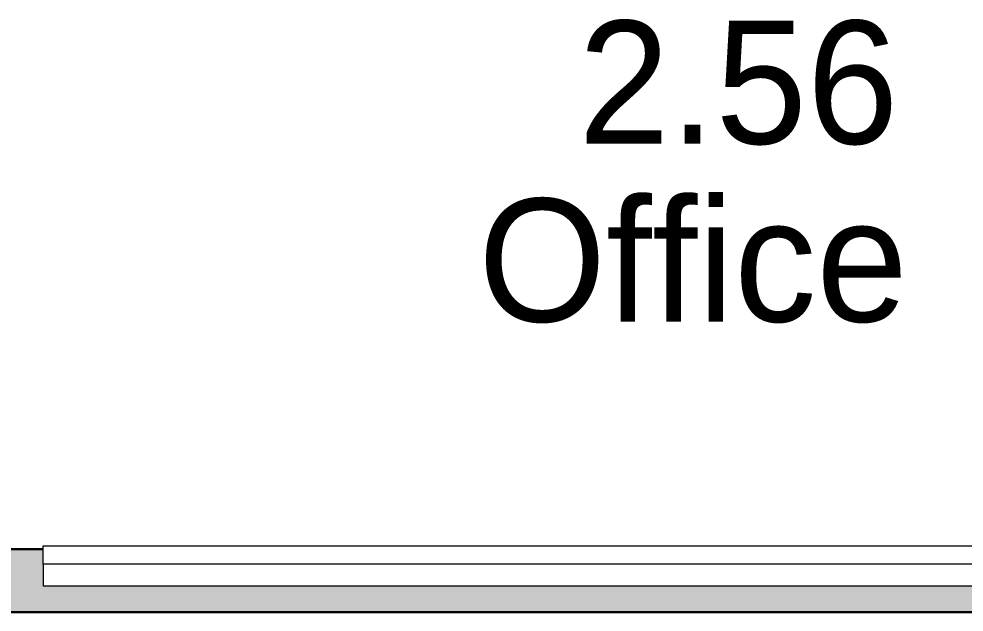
# Model space of a CAD drawing. Header units: millimetres. Extents: x 155927 to 295199, y -4084 to 97293.
# Drawn here: x 158498 to 160035, y 15108 to 16071 of the extents above; entities that cross this region are included whole.
import ezdxf

# ---------------------------------------------------------------- set-up
doc = ezdxf.new("R2010")
doc.units = ezdxf.units.MM
doc.header["$MEASUREMENT"] = 0
for name, color, linetype, lineweight in [('A-AREA-IDEN', 7, 'CONTINUOUS', 9), ('A-WALL-PATT', 7, 'CONTINUOUS', 9), ('I-FURN', 8, 'CONTINUOUS', 9), ('I-WALL', 7, 'CONTINUOUS', 9)]:
    doc.layers.add(name, color=color, linetype=linetype, lineweight=lineweight)
doc.styles.add('Century Gothic', font='GOTHIC.TTF', dxfattribs={"height": 200})

msp = doc.modelspace()

# ---------------------------------------------------------------- hatches: boundary and pattern name
at = {"layer": 'A-WALL-PATT'}
msp.add_hatch(color=256, dxfattribs=at).paths.add_polyline_path([(161148.8, 15107.6), (161148.8, 15209.6), (160937.7, 15209.6), (160937.7, 15150.5), (158537.7, 15150.5), (158537.7, 15209.6), (156862.8, 15209.6), (156862.8, 15107.6), (160937.7, 15107.6)], flags=0)

# ---------------------------------------------------------------- linework, layer by layer
at = {"layer": 'I-FURN'}
for p, q in [((158537.7, 15185.5), (158537.7, 15215.5)), ((158537.7, 15215.5), (160937.7, 15215.5)), ((160937.7, 15185.5), (158537.7, 15185.5)), ((160937.7, 15185.5), (158537.7, 15185.5)), ((158537.7, 15185.5), (158537.7, 15150.5)), ((158537.7, 15150.5), (160937.7, 15150.5))]:
    msp.add_line(p, q, dxfattribs=at)
at = {"layer": 'I-WALL', "lineweight": 30}
for p, q in [((158537.7, 15209.6), (156862.8, 15209.6)), ((156862.8, 15107.6), (161148.8, 15107.6))]:
    msp.add_line(p, q, dxfattribs=at)

# ---------------------------------------------------------------- texts
at = {"layer": 'A-AREA-IDEN', "style": 'Century Gothic'}
for s, p in [('2.56', (159407.9, 15868.4)), ('Office', (159245.2, 15579.4))]:
    msp.add_text(s, height=200, dxfattribs=at).set_placement(p)

doc.saveas('drawing.dxf')
